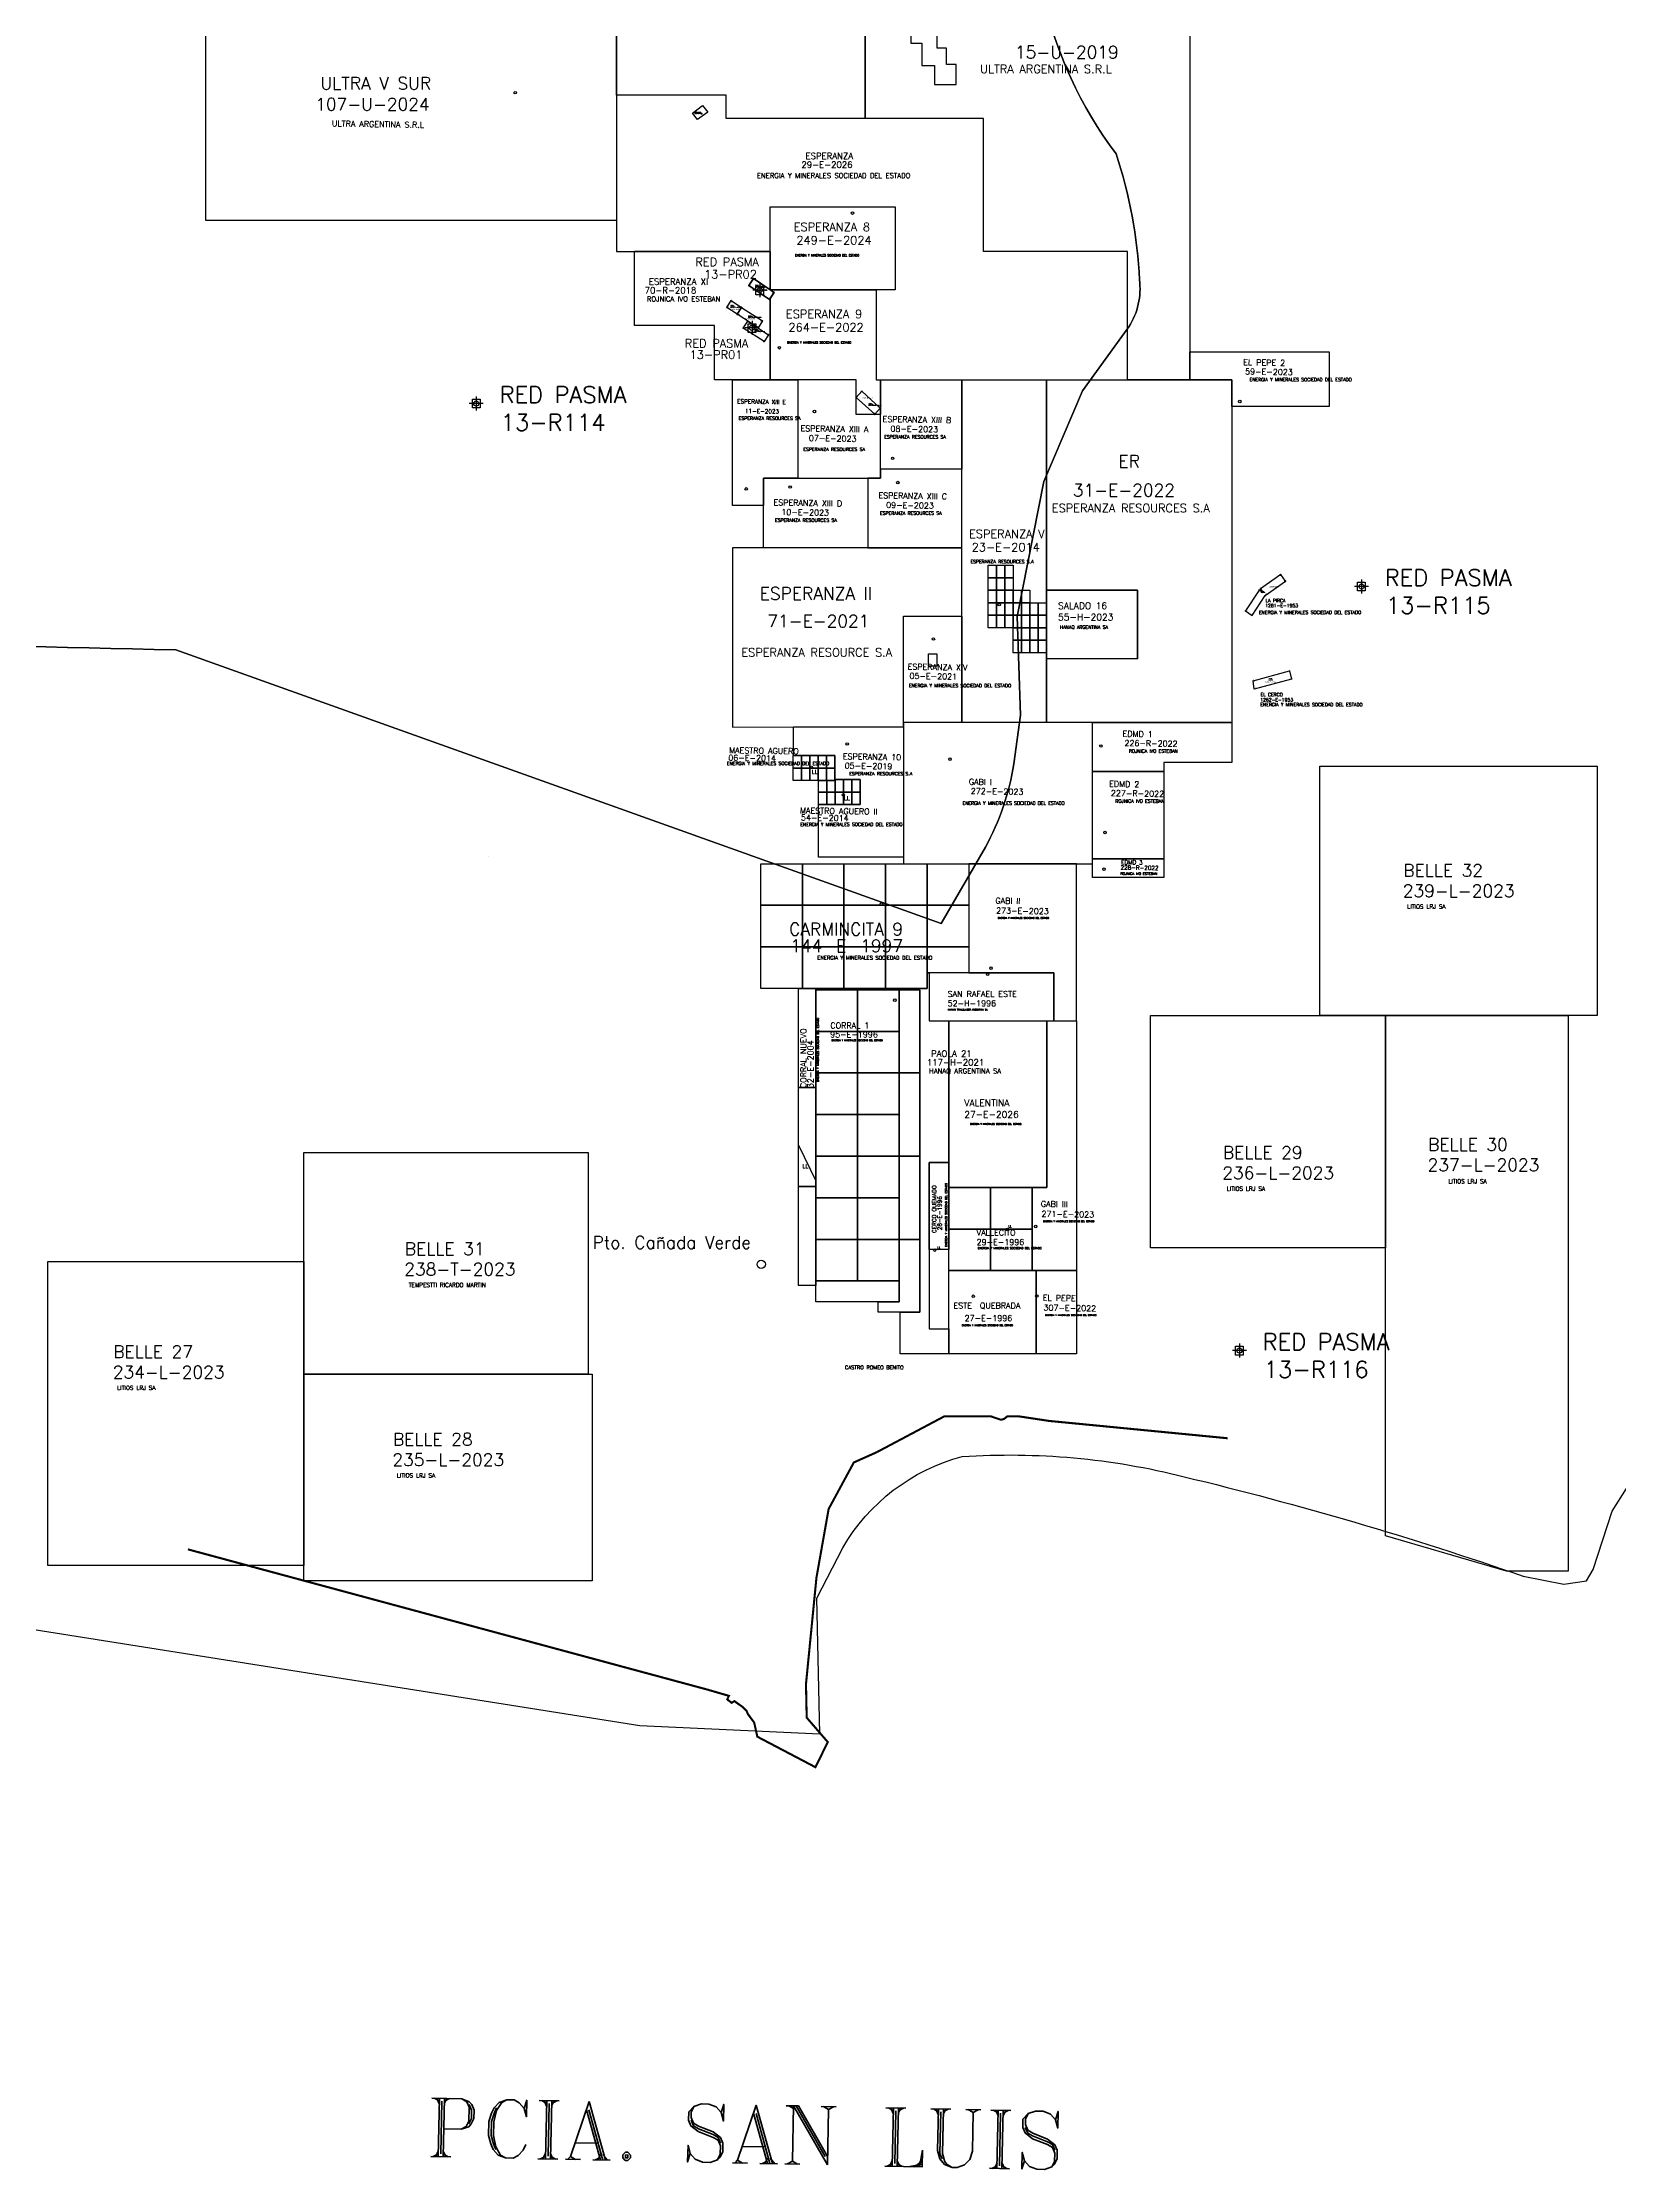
# Model space of a CAD drawing. Header units: metres. Extents: x -4406421 to 6012633, y 6449185 to 13337258.
# Drawn here: x 3448924 to 3486845, y 6449185 to 6500310 of the extents above; entities that cross this region are included whole.
import ezdxf

# ---------------------------------------------------------------- set-up
doc = ezdxf.new("R2010")
doc.units = ezdxf.units.M
doc.header["$LTSCALE"] = 20
doc.header["$MEASUREMENT"] = 0
doc.header["$PDMODE"] = 66
doc.header["$PDSIZE"] = 1
doc.linetypes.add('CENTER', pattern=[2, 1.25, -0.25, 0.25, -0.25])
doc.layers.get('0').update_dxf_attribs({"linetype": 'CONTINUOUS'})
for name, color, linetype in [('BLOQUE-PASMA', 40, 'CONTINUOUS'), ('CAMINOS', 7, 'CONTINUOUS'), ('CATEOS', 7, 'CONTINUOUS'), ('ESCORIALES', 21, 'CONTINUOUS'), ('LIMDEP', 9, 'CONTINUOUS'), ('LIMITES', 119, 'CONTINUOUS'), ('MANIFEST', 1, 'CONTINUOUS'), ('MANIFEST-TEMP', 3, 'CONTINUOUS'), ('MINAPASMA', 40, 'CONTINUOUS'), ('MINAS', 76, 'CONTINUOUS'), ('P.A.S.M.A puntos', 241, 'CONTINUOUS'), ('PASMA NOMBRE', 40, 'CONTINUOUS')]:
    doc.layers.add(name, color=color, linetype=linetype)
doc.layers.add('TITULARES', color=7, linetype='CONTINUOUS', true_color=0x04fbc6)
doc.styles.add('ROMANS', font='romans.shx', dxfattribs={"oblique": 1.17516e-08, "height": 3})
doc.styles.add('ROMANT', font='romant', dxfattribs={"height": 1400})

# ---------------------------------------------------------------- blocks, each defined once
blk = doc.blocks.new('N')
for p, q in [((-6, 6), (6, -6)), ((6, 6), (-6, -6)), ((5, 5), (-5, 5)), ((-5, 5), (-5, -5)), ((5, -5), (5, 5)), ((-5, -5), (5, -5))]:
    blk.add_line(p, q)
blk.add_circle((0, 0), 5)
blk = doc.blocks.new('E')
for p, q in [((5.012625, 4.988375), (-5.012625, 4.988375)), ((-5.012625, 4.988375), (-5.012625, -4.988375)), ((5.012625, -4.988375), (5.012625, 4.988375)), ((-5.012625, -4.988375), (5.012625, -4.988375))]:
    blk.add_line(p, q)
blk = doc.blocks.new('R')
for p, q in [((5.012625, 4.988375), (-5.012625, -4.988375)), ((-5.012625, 4.988375), (5.012625, -4.988375))]:
    blk.add_line(p, q)
blk.add_circle((0.038965, 0.008995), 5)

msp = doc.modelspace()

# ---------------------------------------------------------------- linework, layer by layer
at = {"layer": 'CAMINOS', "ltscale": 100}
msp.add_circle((3466207, 6470942), 100, dxfattribs=at)
at = {"layer": 'CATEOS', "ltscale": 100}
for points in [[(3476517, 6511320), (3476517, 6492200), (3475016, 6492200), (3475016, 6495290), (3471550, 6495290), (3471550, 6498487), (3468710, 6498487), (3468710, 6501839)], [(3469805, 6500651), (3469805, 6500299), (3470071, 6500299), (3470071, 6499761), (3470372, 6499761), (3470372, 6499305), (3470892, 6499305), (3470892, 6499781), (3470661, 6499781), (3470661, 6500174), (3470441, 6500174), (3470441, 6500543)]]:
    msp.add_lwpolyline(points, dxfattribs=at)
at = {"layer": 'CATEOS', "color": 0, "ltscale": 100}
msp.add_lwpolyline([(3468709, 6501839), (3468709, 6498487), (3465360, 6498487), (3465360, 6499042), (3462726, 6499042), (3462726, 6510235)], dxfattribs=at)
at = {"layer": 'CATEOS', "ltscale": 100}
for points in [[(3468971, 6494364), (3468971, 6492200), (3475016, 6492200), (3475016, 6495290), (3471550, 6495290), (3471550, 6498487), (3465360, 6498487), (3465360, 6499042), (3462726, 6499042), (3462726, 6495290), (3466425, 6495290), (3466425, 6496364), (3469425, 6496364), (3469425, 6494364)], [(3463162, 6495290), (3466425, 6495290), (3466425, 6494364), (3466017, 6494636), (3465906, 6494470), (3466404, 6494136), (3466425, 6494167), (3466425, 6492200), (3465083, 6492200), (3465083, 6493507), (3463162, 6493507)], [(3465876, 6493611), (3465876, 6493621), (3465886, 6493611)], [(3473063, 6492200), (3477523, 6492200), (3477523, 6483967), (3473063, 6483967), (3473063, 6485501), (3475253, 6485499), (3475253, 6487143), (3473063, 6487143)], [(3465518, 6488167), (3465518, 6483856), (3469624, 6483866), (3469624, 6486523), (3471033, 6486519), (3471033, 6488167)], [(3475253, 6487143), (3475253, 6485499), (3473063, 6485501), (3473063, 6487143)], [(3479640, 6482920), (3486307, 6482920), (3486307, 6476920), (3479640, 6476920)], [(3469550, 6468791), (3469550, 6469791), (3470020, 6469791), (3470020, 6477542), (3467520, 6477542), (3467520, 6477572), (3470197, 6477572), (3470197, 6477947), (3470242, 6477947), (3470242, 6476791), (3470720, 6476791), (3470720, 6473391), (3470242, 6473391), (3470242, 6469391), (3470720, 6469391), (3470720, 6468791)], [(3475571, 6476920), (3481217, 6476920), (3481217, 6471341), (3475571, 6471341)], [(3481217, 6476920), (3485611, 6476921), (3485610, 6463564), (3484126, 6463564), (3481217, 6464419)], [(3455210, 6473630), (3462047, 6473630), (3462047, 6468300), (3455210, 6468300)], [(3449050, 6471008), (3455210, 6471008), (3455210, 6463700), (3449050, 6463700)], [(3455210, 6468300), (3462143, 6468300), (3462143, 6463338), (3455210, 6463338)]]:
    msp.add_lwpolyline(points, close=True, dxfattribs=at)
for points in [[(3465741, 6493950), (3465740, 6493948, -0.172816), (3465741, 6493945)], [(3468630, 6491933), (3468629, 6491932, -0.172816), (3468630, 6491929)]]:
    msp.add_lwpolyline(points, format="xyb", close=True, dxfattribs=at)
at = {"layer": 'CATEOS', "color": 0, "ltscale": 100}
msp.add_lwpolyline([(3470720, 6476791), (3473077, 6476791), (3473077, 6472791), (3470720, 6472791)], close=True, dxfattribs=at)
at = {"layer": 'ESCORIALES'}
msp.add_lwpolyline([(3464798, 6498795), (3464922, 6498638), (3464678, 6498462), (3464556, 6498616), (3464798, 6498795)], dxfattribs=at)
at = {"layer": 'LIMDEP', "linetype": 'Continuous'}
for points in [[(3472975, 6501476, 0.108177), (3474740, 6497632, -0.070313), (3475301, 6494608, -0.17992), (3475044, 6493475), (3473929, 6491942), (3473006, 6489756), (3472361, 6486516), (3472443, 6484144), (3472280, 6482971, -0.086477), (3471599, 6480970), (3470535, 6479138), (3452129, 6485710, 0.005565), (3418770, 6486155)], [(3418770, 6486155, -0.005565), (3452129, 6485710), (3470535, 6479138), (3471599, 6480970, 0.086477), (3472280, 6482971), (3472443, 6484144), (3472361, 6486516), (3473006, 6489756), (3473929, 6491942), (3475044, 6493475, 0.17992), (3475301, 6494608, 0.070313), (3474740, 6497632, -0.108177), (3472975, 6501476, 0.047006)], [(3447096, 6462422), (3463286, 6459854), (3467614, 6459658), (3467547, 6462917), (3468167, 6464128, -0.198934), (3471035, 6466321, -0.078875), (3476378, 6465836, -0.024703), (3484531, 6463445), (3485505, 6463258), (3486053, 6463336), (3486213, 6463603), (3486665, 6465012), (3487014, 6465555, -0.188666)]]:
    msp.add_lwpolyline(points, format="xyb", dxfattribs=at)
at = {"layer": 'LIMITES', "linetype": 'CENTER', "ltscale": 1000, "flags": 128}
msp.add_lwpolyline([(3452420, 6464091, 50, 50, 0), (3464909, 6460721, 50, 50, 0), (3465431, 6460569, 50, 50, 0), (3465389, 6460484, 50, 50, 0), (3465496, 6460401, 50, 50, 0), (3465561, 6460443, 50, 50, 0), (3465756, 6460305, 50, 50, 0), (3465856, 6460204, 50, 50, 0), (3465885, 6460133, 50, 50, 0), (3466037, 6459929, 50, 50, 0), (3466113, 6459588, 50, 50, 0), (3467511, 6458854, 50, 50, 0), (3467807, 6459459, 50, 50, 0), (3467300, 6460046, 50, 50, 0), (3467283, 6460853, 50, 50, 0), (3467535, 6463413, 50, 50, 0), (3467828, 6465062, 50, 50, 0), (3468434, 6466180, 50, 50, 0), (3468985, 6466426, 50, 50, 0), (3470613, 6467290, 50, 50, 0), (3471729, 6467287, 50, 50, 0), (3471971, 6467206, 50, 50, 0), (3472043, 6467223, 50, 50, 0), (3472126, 6467290, 50, 50, 0), (3472400, 6467288, 50, 50, 0), (3473128, 6467178, 50, 50, 0), (3477423, 6466761, 0, 0, 0)], format="xyseb", dxfattribs=at)
at = {"layer": 'MANIFEST', "color": 1}
msp.add_line((3470720, 6470791), (3472820, 6470791), dxfattribs=at)
at = {"layer": 'MANIFEST', "ltscale": 100}
for points in [[(3452851, 6501092), (3462725, 6501092), (3462725, 6496031), (3452851, 6496031)], [(3466425, 6494364), (3466425, 6496364), (3469425, 6496364), (3469425, 6494364)], [(3466425, 6494364), (3468971, 6494364), (3468971, 6492200), (3469074, 6492200), (3469074, 6491368), (3468489, 6491368), (3468489, 6492202), (3466425, 6492200), (3466425, 6494167), (3466516, 6494304)], [(3476517, 6492200), (3476517, 6492873), (3479865, 6492873), (3479865, 6491562), (3477523, 6491562), (3477523, 6492200)], [(3471033, 6492200), (3473063, 6492200), (3473063, 6483967), (3471033, 6483967)], [(3469624, 6486523), (3471033, 6486519), (3471033, 6483967), (3469624, 6483967)], [(3466983, 6483861), (3469624, 6483861), (3469624, 6480729), (3467582, 6480729), (3467582, 6481993), (3468582, 6481993), (3468582, 6482593), (3467975, 6482593), (3467975, 6483170), (3466983, 6483170)], [(3469624, 6483967), (3469624, 6480572), (3474174, 6480572), (3474174, 6483967)], [(3473790, 6476791), (3473790, 6480572), (3471197, 6480572), (3471197, 6477949), (3473242, 6477949), (3473242, 6476791)], [(3472820, 6470791), (3473790, 6470791), (3473790, 6468791), (3472820, 6468791)]]:
    msp.add_lwpolyline(points, close=True, dxfattribs=at)
at = {"layer": 'MANIFEST', "color": 1, "ltscale": 100}
for points in [[(3465518, 6492199), (3467088, 6492199), (3467089, 6489839), (3466264, 6489839), (3466263, 6489178), (3465518, 6489178)], [(3468489, 6492202), (3467088, 6492200), (3467090, 6489840), (3469074, 6489840), (3469074, 6491368), (3468489, 6491368)], [(3469074, 6492199), (3471033, 6492199), (3471033, 6490055), (3469074, 6490055)], [(3466264, 6489839), (3468774, 6489840), (3468774, 6488167), (3466262, 6488167)], [(3469074, 6489840), (3468774, 6489840), (3468774, 6488167), (3471033, 6488167), (3471033, 6490055), (3469074, 6490055)], [(3474174, 6483967), (3477523, 6483967), (3477523, 6483003), (3475887, 6483003), (3475887, 6482787), (3474174, 6482787)], [(3474174, 6482787), (3475887, 6482787), (3475887, 6480685), (3474174, 6480686)], [(3474174, 6480686), (3475887, 6480685), (3475887, 6480243), (3474174, 6480243)], [(3473077, 6476791), (3473790, 6476791), (3473790, 6470791), (3472720, 6470791), (3472720, 6472791), (3473077, 6472791)]]:
    msp.add_lwpolyline(points, close=True, dxfattribs=at)
at = {"layer": 'MANIFEST', "linetype": 'Continuous'}
for points in [[(3473242, 6476791), (3473242, 6477949), (3470242, 6477949), (3470242, 6476791)], [(3470720, 6473391), (3470242, 6473391), (3470242, 6469391), (3470720, 6469391)], [(3470720, 6470791), (3472820, 6470791), (3472820, 6468791), (3470720, 6468791)]]:
    msp.add_lwpolyline(points, close=True, dxfattribs=at)
at = {"layer": 'MANIFEST', "ltscale": 100}
for centre in [(3460291, 6499107), (3468402, 6496210), (3466644, 6492973), (3477714, 6491682), (3471929, 6486801), (3470348, 6485975), (3468274, 6483450), (3470745, 6483085), (3471733, 6478061), (3472833, 6470180)]:
    msp.add_circle(centre, 30, dxfattribs=at)
at = {"layer": 'MANIFEST', "color": 1, "ltscale": 100}
for centre in [(3467486, 6491442), (3469367, 6490315), (3465846, 6489581), (3466903, 6489626), (3469492, 6489733), (3474375, 6483399), (3474475, 6481321), (3474450, 6480440), (3472808, 6471852)]:
    msp.add_circle(centre, 30, dxfattribs=at)
at = {"layer": 'MANIFEST', "linetype": 'Continuous'}
msp.add_circle((3469098, 6479602), 30, dxfattribs=at)
at = {"layer": 'MANIFEST'}
for centre in [(3471650, 6477911), (3469420, 6477291)]:
    msp.add_circle(centre, 30, dxfattribs=at)
at = {"layer": 'MANIFEST', "color": 1}
msp.add_circle((3471306, 6470175), 30, dxfattribs=at)
at = {"layer": 'MANIFEST-TEMP', "color": 5, "ltscale": 100}
msp.add_lwpolyline([(3463162, 6495290), (3466425, 6495290)], close=True, dxfattribs=at)
msp.add_lwpolyline([(3463162, 6495290), (3466425, 6495290), (3466425, 6494364), (3466017, 6494636), (3465906, 6494470), (3466404, 6494136)], dxfattribs=at)
at = {"layer": 'MANIFEST-TEMP', "ltscale": 100}
for points in [[(3471663, 6487744), (3471863, 6487744), (3471863, 6487444), (3471663, 6487444)], [(3471863, 6487744), (3472063, 6487744), (3472063, 6487444), (3471863, 6487444)], [(3472063, 6487744), (3472263, 6487744), (3472263, 6487444), (3472063, 6487444)], [(3471663, 6487444), (3471863, 6487444), (3471863, 6487144), (3471663, 6487144)], [(3471863, 6487444), (3472063, 6487444), (3472063, 6487144), (3471863, 6487144)], [(3472063, 6487444), (3472263, 6487444), (3472263, 6487144), (3472063, 6487144)], [(3471663, 6487144), (3471863, 6487144), (3471863, 6486844), (3471663, 6486844)], [(3471663, 6486844), (3471863, 6486844), (3471863, 6486544), (3471663, 6486544)], [(3471863, 6487144), (3472063, 6487144), (3472063, 6486844), (3471863, 6486844)], [(3471863, 6486844), (3472063, 6486844), (3472063, 6486544), (3471863, 6486544)], [(3472063, 6487144), (3472263, 6487144), (3472263, 6486844), (3472063, 6486844)], [(3472063, 6486844), (3472263, 6486844), (3472263, 6486544), (3472063, 6486544)], [(3472263, 6487144), (3472463, 6487144), (3472463, 6486844), (3472263, 6486844)], [(3472263, 6486844), (3472463, 6486844), (3472463, 6486544), (3472263, 6486544)], [(3472463, 6487144), (3472663, 6487144), (3472663, 6486844), (3472463, 6486844)], [(3472463, 6486844), (3472663, 6486844), (3472663, 6486544), (3472463, 6486544)], [(3472663, 6486844), (3472863, 6486844), (3472863, 6486544), (3472663, 6486544)], [(3472863, 6486844), (3473063, 6486844), (3473063, 6486544), (3472863, 6486544)], [(3471663, 6486544), (3471863, 6486544), (3471863, 6486244), (3471663, 6486244)], [(3471863, 6486544), (3472063, 6486544), (3472063, 6486244), (3471863, 6486244)], [(3472063, 6486544), (3472263, 6486544), (3472263, 6486244), (3472063, 6486244)], [(3472263, 6486544), (3472463, 6486544), (3472463, 6486244), (3472263, 6486244)], [(3472263, 6486244), (3472463, 6486244), (3472463, 6485944), (3472263, 6485944)], [(3472463, 6486544), (3472663, 6486544), (3472663, 6486244), (3472463, 6486244)], [(3472463, 6486244), (3472663, 6486244), (3472663, 6485944), (3472463, 6485944)], [(3472663, 6486544), (3472863, 6486544), (3472863, 6486244), (3472663, 6486244)], [(3472663, 6486244), (3472863, 6486244), (3472863, 6485944), (3472663, 6485944)], [(3472863, 6486544), (3473063, 6486544), (3473063, 6486244), (3472863, 6486244)], [(3472863, 6486244), (3473063, 6486244), (3473063, 6485944), (3472863, 6485944)], [(3472263, 6485944), (3472463, 6485944), (3472463, 6485644), (3472263, 6485644)], [(3472463, 6485944), (3472663, 6485944), (3472663, 6485644), (3472463, 6485644)], [(3472663, 6485944), (3472863, 6485944), (3472863, 6485644), (3472663, 6485644)], [(3472863, 6485944), (3473063, 6485944), (3473063, 6485644), (3472863, 6485644)]]:
    msp.add_lwpolyline(points, close=True, dxfattribs=at)
at = {"layer": 'MANIFEST-TEMP', "color": 2, "ltscale": 100}
msp.add_lwpolyline([(3470233, 6485619), (3470433, 6485619), (3470433, 6485319), (3470233, 6485319)], close=True, dxfattribs=at)
at = {"layer": 'MANIFEST-TEMP', "color": 5, "ltscale": 100}
msp.add_circle((3466425, 6494167), 1.71, dxfattribs=at)
at = {"layer": 'MANIFEST-TEMP', "color": 2, "ltscale": 100}
msp.add_circle((3467300, 6460046), 0.0000000014, dxfattribs=at)
at = {"layer": 'MANIFEST-TEMP', "ltscale": 100}
msp.add_point((3459642, 6480745), dxfattribs=at)
msp.add_point((3459642, 6480745), dxfattribs=at)
msp.add_point((3459642, 6480745), dxfattribs=at)
msp.add_point((3459642, 6480745), dxfattribs=at)
msp.add_point((3459642, 6480745), dxfattribs=at)
msp.add_point((3459642, 6480745), dxfattribs=at)
at = {"layer": 'MINAPASMA'}
for p, q in [((3465906, 6494470), (3466017, 6494636)), ((3466404, 6494136), (3465906, 6494470)), ((3466017, 6494636), (3466516, 6494304)), ((3466017, 6494636), (3466017, 6494636)), ((3465378, 6493944), (3465485, 6494108)), ((3465629, 6493780), (3465378, 6493944)), ((3465485, 6494108), (3465736, 6493945)), ((3465485, 6494108), (3465485, 6494108)), ((3465629, 6493780), (3465736, 6493945)), ((3465736, 6493945), (3465629, 6493780)), ((3465736, 6493945), (3466240, 6493617)), ((3465736, 6493945), (3465736, 6493945)), ((3466516, 6494304), (3466404, 6494136)), ((3466132, 6493452), (3465629, 6493780)), ((3465772, 6493448), (3465881, 6493616)), ((3466274, 6493120), (3465772, 6493448)), ((3465881, 6493616), (3466383, 6493288)), ((3465881, 6493616), (3465881, 6493616)), ((3466240, 6493617), (3466132, 6493452)), ((3466383, 6493288), (3466274, 6493120)), ((3468491, 6491780), (3468625, 6491928)), ((3468625, 6491928), (3469070, 6491525)), ((3468625, 6491928), (3468625, 6491928)), ((3468935, 6491377), (3468491, 6491780)), ((3469070, 6491525), (3468935, 6491377)), ((3478699, 6487526), (3478699, 6487526)), ((3478345, 6487039), (3478327, 6487015)), ((3478040, 6484968), (3478906, 6485204)), ((3478906, 6485204), (3478959, 6485011)), ((3478906, 6485204), (3478906, 6485204)), ((3478060, 6484765), (3478040, 6484968)), ((3478959, 6485011), (3478060, 6484765))]:
    msp.add_line(p, q, dxfattribs=at)
at = {"layer": 'MINAPASMA', "ltscale": 100}
msp.add_lwpolyline([(3478699, 6487526), (3478211, 6487178), (3478279, 6487082), (3478178, 6487149), (3477848, 6486648), (3478014, 6486539), (3478327, 6487015), (3478816, 6487363)], close=True, dxfattribs=at)
at = {"layer": 'MINAS', "ltscale": 100}
for points in [[(3466975, 6483170), (3467175, 6483170), (3467175, 6482870), (3466975, 6482870)], [(3467175, 6483170), (3467375, 6483170), (3467375, 6482870), (3467175, 6482870)], [(3467375, 6483170), (3467575, 6483170), (3467575, 6482870), (3467375, 6482870)], [(3467575, 6483170), (3467775, 6483170), (3467775, 6482870), (3467575, 6482870)], [(3467775, 6483170), (3467975, 6483170), (3467975, 6482870), (3467775, 6482870)], [(3466975, 6482870), (3467175, 6482870), (3467175, 6482570), (3466975, 6482570)], [(3467175, 6482870), (3467375, 6482870), (3467375, 6482570), (3467175, 6482570)], [(3467375, 6482870), (3467575, 6482870), (3467575, 6482570), (3467375, 6482570)], [(3467575, 6482870), (3467775, 6482870), (3467775, 6482570), (3467575, 6482570)], [(3467775, 6482870), (3467975, 6482870), (3467975, 6482570), (3467775, 6482570)], [(3467582, 6482570), (3467782, 6482570), (3467782, 6482293), (3467582, 6482293)], [(3467582, 6482293), (3467782, 6482293), (3467782, 6481993), (3467582, 6481993)], [(3467782, 6482570), (3467975, 6482570), (3467975, 6482593), (3467982, 6482593), (3467982, 6482293), (3467782, 6482293)], [(3467782, 6482293), (3467982, 6482293), (3467982, 6481993), (3467782, 6481993)], [(3467982, 6482593), (3468182, 6482593), (3468182, 6482293), (3467982, 6482293)], [(3467982, 6482293), (3468182, 6482293), (3468182, 6481993), (3467982, 6481993)], [(3468182, 6482593), (3468382, 6482593), (3468382, 6482293), (3468182, 6482293)], [(3468182, 6482293), (3468382, 6482293), (3468382, 6481993), (3468182, 6481993)], [(3468382, 6482593), (3468582, 6482593), (3468582, 6482293), (3468382, 6482293)], [(3468382, 6482293), (3468582, 6482293), (3468582, 6481993), (3468382, 6481993)], [(3466197, 6480572), (3467197, 6480572), (3467197, 6479572), (3466197, 6479572)], [(3467197, 6480572), (3468197, 6480572), (3468197, 6479572), (3467197, 6479572)], [(3468197, 6480572), (3469197, 6480572), (3469197, 6479572), (3468197, 6479572)], [(3469197, 6480572), (3470197, 6480572), (3470197, 6479572), (3469197, 6479572)], [(3470197, 6480572), (3471197, 6480572), (3471197, 6479572), (3470197, 6479572)], [(3466197, 6479572), (3467197, 6479572), (3467197, 6478572), (3466197, 6478572)], [(3467197, 6479572), (3468197, 6479572), (3468197, 6478572), (3467197, 6478572)], [(3468197, 6479572), (3469197, 6479572), (3469197, 6478572), (3468197, 6478572)], [(3469197, 6479572), (3470197, 6479572), (3470197, 6478572), (3469197, 6478572)], [(3470197, 6479572), (3471197, 6479572), (3471197, 6478572), (3470197, 6478572)], [(3466197, 6478572), (3467197, 6478572), (3467197, 6477572), (3466197, 6477572)], [(3467197, 6478572), (3468197, 6478572), (3468197, 6477572), (3467197, 6477572)], [(3468197, 6478572), (3469197, 6478572), (3469197, 6477572), (3468197, 6477572)], [(3469197, 6478572), (3470197, 6478572), (3470197, 6477572), (3469197, 6477572)], [(3470197, 6478572), (3471197, 6478572), (3471197, 6477947), (3470197, 6477947)], [(3467100, 6477572), (3467520, 6477572), (3467520, 6475192), (3467100, 6475192)], [(3467520, 6477542), (3468520, 6477542), (3468520, 6476542), (3467520, 6476542)], [(3468520, 6477542), (3469520, 6477542), (3469520, 6476542), (3468520, 6476542)], [(3469520, 6477542), (3470020, 6477542), (3470020, 6475542), (3469520, 6475542)], [(3467520, 6476542), (3468520, 6476542), (3468520, 6475542), (3467520, 6475542)], [(3468520, 6476542), (3469520, 6476542), (3469520, 6475542), (3468520, 6475542)], [(3467520, 6475542), (3468520, 6475542), (3468520, 6474542), (3467520, 6474542)], [(3468520, 6475542), (3469520, 6475542), (3469520, 6474542), (3468520, 6474542)], [(3469520, 6475542), (3470020, 6475542), (3470020, 6473542), (3469520, 6473542)], [(3467100, 6475192), (3467520, 6475192), (3467520, 6472812), (3467100, 6472812)], [(3467520, 6474542), (3468520, 6474542), (3468520, 6473542), (3467520, 6473542)], [(3468520, 6474542), (3469520, 6474542), (3469520, 6473542), (3468520, 6473542)], [(3467520, 6473542), (3468520, 6473542), (3468520, 6472542), (3467520, 6472542)], [(3468520, 6473542), (3469520, 6473542), (3469520, 6472542), (3468520, 6472542)], [(3469520, 6473542), (3470020, 6473542), (3470020, 6471542), (3469520, 6471542)], [(3470242, 6473391), (3470720, 6473391), (3470720, 6471301), (3470242, 6471301)], [(3467100, 6472812), (3467520, 6472812), (3467520, 6470433), (3467100, 6470433)], [(3467520, 6472542), (3468520, 6472542), (3468520, 6471542), (3467520, 6471542)], [(3468520, 6472542), (3469520, 6472542), (3469520, 6471542), (3468520, 6471542)], [(3470720, 6472791), (3471720, 6472791), (3471720, 6471791), (3470720, 6471791)], [(3471720, 6472791), (3472720, 6472791), (3472720, 6471791), (3471720, 6471791)], [(3467520, 6471542), (3468520, 6471542), (3468520, 6470542), (3467520, 6470542)], [(3468520, 6471542), (3469520, 6471542), (3469520, 6470542), (3468520, 6470542)], [(3469520, 6470042), (3469520, 6471542), (3470020, 6471542), (3470020, 6469791), (3469020, 6469791), (3469020, 6470042)], [(3471720, 6470791), (3470720, 6470791), (3470720, 6471791), (3471720, 6471791)], [(3471720, 6471791), (3472720, 6471791), (3472720, 6470791), (3471720, 6470791)], [(3470720, 6471301), (3470242, 6471301), (3470242, 6469391), (3470720, 6469391)], [(3467520, 6470542), (3469520, 6470542), (3469520, 6470042), (3467520, 6470042)]]:
    msp.add_lwpolyline(points, close=True, dxfattribs=at)
msp.add_lwpolyline([(3467100, 6473805), (3467520, 6472945)], dxfattribs=at)
for centre in [(3467412, 6482888), (3467412, 6482888), (3468183, 6482226), (3472127, 6471779), (3470380, 6471284)]:
    msp.add_circle(centre, 30, dxfattribs=at)
at = {"layer": 'P.A.S.M.A puntos', "color": 61, "ltscale": 100}
for p, q in [((3466170, 6494524), (3466170, 6494187)), ((3466339, 6494356), (3466001, 6494356)), ((3466154, 6493449), (3465816, 6493449)), ((3465985, 6493618), (3465985, 6493281))]:
    msp.add_line(p, q, dxfattribs=at)
at = {"layer": 'P.A.S.M.A puntos', "ltscale": 100}
for p, q in [((3459524, 6491632), (3459186, 6491632)), ((3459355, 6491801), (3459355, 6491464)), ((3480809, 6487234), (3480472, 6487234)), ((3480809, 6487234), (3480472, 6487234)), ((3480640, 6487402), (3480640, 6487065)), ((3480640, 6487402), (3480640, 6487065)), ((3477873, 6468868), (3477536, 6468868)), ((3477873, 6468868), (3477536, 6468868)), ((3477705, 6469036), (3477705, 6468699)), ((3477705, 6469036), (3477705, 6468699))]:
    msp.add_line(p, q, dxfattribs=at)
at = {"layer": 'P.A.S.M.A puntos', "color": 61, "ltscale": 100}
for points in [[(3466074, 6494458), (3466260, 6494458), (3466260, 6494246), (3466074, 6494246)], [(3465889, 6493552), (3466074, 6493552), (3466074, 6493340), (3465889, 6493340)]]:
    msp.add_lwpolyline(points, close=True, dxfattribs=at)
at = {"layer": 'P.A.S.M.A puntos', "ltscale": 100}
for points in [[(3459262, 6491738), (3459448, 6491738), (3459448, 6491526), (3459262, 6491526)], [(3480548, 6487340), (3480733, 6487340), (3480733, 6487128), (3480548, 6487128)], [(3480548, 6487340), (3480733, 6487340), (3480733, 6487128), (3480548, 6487128)], [(3477612, 6468974), (3477797, 6468974), (3477797, 6468761), (3477612, 6468761)], [(3477612, 6468974), (3477797, 6468974), (3477797, 6468761), (3477612, 6468761)]]:
    msp.add_lwpolyline(points, close=True, dxfattribs=at)
at = {"layer": 'P.A.S.M.A puntos', "color": 61, "ltscale": 100}
for centre in [(3466171, 6494357), (3465984, 6493452)]:
    msp.add_circle(centre, 60, dxfattribs=at)
at = {"layer": 'P.A.S.M.A puntos', "ltscale": 100}
for centre in [(3459355, 6491632), (3480640, 6487234), (3480640, 6487234), (3477705, 6468868), (3477705, 6468868)]:
    msp.add_circle(centre, 60, dxfattribs=at)

# ---------------------------------------------------------------- block references
at = {"layer": 'MINAPASMA'}
for name, p in [('E', (3465906, 6494470)), ('N', (3466017, 6494636)), ('N', (3466017, 6494636)), ('E', (3465378, 6493944)), ('N', (3465485, 6494108)), ('N', (3465485, 6494108)), ('N', (3465736, 6493945)), ('N', (3465736, 6493945)), ('N', (3465736, 6493945)), ('N', (3466404, 6494136)), ('E', (3466516, 6494304)), ('N', (3465629, 6493780)), ('N', (3465629, 6493780)), ('E', (3465772, 6493448)), ('N', (3465881, 6493616)), ('N', (3465881, 6493616)), ('N', (3466132, 6493452)), ('E', (3466240, 6493617)), ('N', (3466274, 6493120)), ('E', (3466383, 6493288)), ('N', (3468625, 6491928)), ('N', (3468625, 6491928)), ('E', (3468491, 6491780)), ('N', (3468935, 6491377)), ('E', (3469070, 6491525)), ('R', (3478699, 6487526)), ('R', (3478699, 6487526)), ('E', (3478816, 6487363)), ('E', (3478178, 6487149)), ('E', (3478211, 6487178)), ('E', (3478327, 6487015)), ('E', (3478327, 6487015)), ('E', (3478345, 6487039)), ('R', (3477848, 6486648)), ('E', (3478906, 6485204)), ('E', (3478906, 6485204)), ('N', (3478040, 6484968)), ('R', (3478959, 6485011))]:
    msp.add_blockref(name, p, dxfattribs=at)

# ---------------------------------------------------------------- texts
at = {"layer": 'BLOQUE-PASMA', "ltscale": 100}
for tag, p, s in [('8116-U-1979', (3465444, 6493883), 'ULTRA ARGENTINA SRL'), ('8171-H-1980', (3466121, 6494340), 'HAINAN TRAILBLAZER ARGENTINA SA'), ('8172-E-1980', (3465823, 6493658), 'ENERGIA Y MINERALES SOCIEDAD DEL ESTADO'), ('8117-H-1979', (3465945, 6493317), 'HAINAN TRAILBLAZER ARGENTINA SA'), ('8115-E-1979', (3468641, 6491753), 'ENERGIA Y MINERALES SOCIEDAD DEL ESTADO'), ('1261-E-1953', (3478413, 6487216), 'ENERGIA Y MINERALES SOCIEDAD DEL ESTADO'), ('1262-E-1953', (3478330, 6484923), 'ENERGIA Y MINERALES SOCIEDAD DEL ESTADO')]:
    msp.add_attdef(tag, p, s, height=30, dxfattribs=at)
at = {"layer": 'CAMINOS', "linetype": 'Continuous', "style": 'ROMANS', "oblique": 0}
msp.add_text('Pto. Cañada Verde', height=300, dxfattribs=at).set_placement((3462152, 6471318))
at = {"layer": 'CATEOS', "linetype": 'Continuous', "style": 'ROMANS', "oblique": 0}
for s, height, p in [('15-U-2019', 300, (3472308, 6499929)), ('ER', 300, (3474796, 6490095)), ('31-E-2022', 300, (3473700, 6489399)), ('ESPERANZA II', 300, (3466172, 6486916)), ('SALADO 16', 160, (3473345, 6486693)), ('71-E-2021', 300, (3466353, 6486254)), ('55-H-2023', 160, (3473345, 6486419)), ('239-L-2023', 300, (3481634, 6479770)), ('BELLE 32', 300, (3481647, 6480261)), ('VALENTINA', 160, (3471090, 6474740)), ('27-E-2026', 160, (3471090, 6474465)), ('BELLE 30', 300, (3482243, 6473673)), ('BELLE 29', 300, (3477308, 6473479)), ('237-L-2023', 300, (3482230, 6473182)), ('236-L-2023', 300, (3477295, 6472988)), ('BELLE 31', 300, (3457637, 6471166)), ('238-T-2023', 300, (3457624, 6470675)), ('BELLE 27', 300, (3450626, 6468692)), ('234-L-2023', 300, (3450614, 6468201)), ('BELLE 28', 300, (3457351, 6466586)), ('235-L-2023', 300, (3457338, 6466095))]:
    msp.add_text(s, height=height, dxfattribs=at).set_placement(p)
at = {"layer": 'CATEOS', "style": 'ROMANS'}
for s, p in [('29-E-2026', (3467174, 6497298)), ('ESPERANZA', (3467272, 6497509)), ('70-R-2018', (3463405, 6494279)), ('ESPERANZA XI', (3463504, 6494490))]:
    msp.add_text(s, height=150, dxfattribs=at).set_placement(p)
at = {"layer": 'CATEOS', "color": 0, "style": 'ROMANS'}
for s, p in [('PAOLA 21', (3470291, 6475933)), ('117-H-2021', (3470193, 6475722))]:
    msp.add_text(s, height=150, dxfattribs=at).set_placement(p)
at = {"layer": 'ESCORIALES', "style": 'ROMANS'}
for s, p in [('9191-D-1985', (3464610, 6498594)), ('MIRAFLORES', (3464610, 6498623))]:
    msp.add_text(s, height=18, rotation=359.3905, dxfattribs=at).set_placement(p)
at = {"layer": 'LIMITES', "linetype": 'Continuous', "style": 'ROMANT'}
msp.add_text('PCIA. SAN LUIS', height=1400, rotation=358.7818, dxfattribs=at).set_placement((3458139, 6449502))
at = {"layer": 'MANIFEST', "linetype": 'Continuous', "style": 'ROMANS', "oblique": 0}
for s, height, p in [('ULTRA V SUR', 300, (3455607, 6499181)), ('107-U-2024', 300, (3455481, 6498676)), ('ESPERANZA 8', 200, (3466989, 6495778)), ('249-E-2024', 200, (3467052, 6495458)), ('ESPERANZA 9', 200, (3466800, 6493685)), ('264-E-2022', 200, (3466862, 6493364)), ('ESPERANZA VI', 200, (3471204, 6488400)), ('23-E-2014', 200, (3471267, 6488080))]:
    msp.add_text(s, height=height, dxfattribs=at).set_placement(p)
at = {"layer": 'MANIFEST', "style": 'ROMANS'}
for s, height, p in [('EL PEPE 2', 140, (3477797, 6492556)), ('59-E-2023', 140, (3477841, 6492334)), ('ESPERANZA XIII E', 100, (3465627, 6491636)), ('11-E-2023', 100, (3465815, 6491405)), ('ESPERANZA XIII B', 140, (3469124, 6491190)), ('ESPERANZA XIII A', 140, (3467150, 6490967)), ('07-E-2023', 140, (3467352, 6490733)), ('08-E-2023', 140, (3469312, 6490959)), ('ESPERANZA XIII D', 140, (3466501, 6489186)), ('ESPERANZA XIII C', 140, (3469023, 6489356)), ('10-E-2023', 140, (3466690, 6488955)), ('09-E-2023', 140, (3469211, 6489125)), ('ESPERANZA XIV', 140, (3469726, 6485239)), ('05-E-2021', 140, (3469770, 6485017)), ('EDMD 1', 140, (3474895, 6483626)), ('ESPERANZA 10', 140, (3468168, 6483081)), ('226-R-2022', 140, (3474940, 6483404)), ('05-E-2019', 140, (3468212, 6482859)), ('GABI I', 140, (3471199, 6482471)), ('272-E-2023', 140, (3471244, 6482249)), ('EDMD 2', 140, (3474571, 6482422)), ('227-R-2022', 140, (3474615, 6482200)), ('EDMD 3', 100, (3474859, 6480558)), ('228-R-2022', 100, (3474847, 6480433)), ('GABI II', 140, (3471837, 6479615)), ('273-E-2023', 140, (3471854, 6479377)), ('GABI III', 140, (3472929, 6472325)), ('271-E-2023', 140, (3472946, 6472087)), ('EL PEPE', 140, (3472976, 6470069)), ('307-E-2022', 140, (3472993, 6469832))]:
    msp.add_text(s, height=height, rotation=359.0809, dxfattribs=at).set_placement(p)
for s, p in [('SAN RAFAEL ESTE', (3470690, 6477370)), ('52-H-1996', (3470690, 6477144))]:
    msp.add_text(s, height=140, dxfattribs=at).set_placement(p)
at = {"layer": 'MANIFEST', "color": 1, "style": 'ROMANS'}
for s, p in [('ESTE  QUEBRADA', (3470828, 6469880)), ('27-E-1996', (3471097, 6469576))]:
    msp.add_text(s, height=140, dxfattribs=at).set_placement(p)
at = {"layer": 'MINAPASMA'}
for s, p in [('4               ', (3465926, 6494464)), ('5               ', (3466017, 6494592)), ('G               ', (3465406, 6493936)), ('F               ', (3465488, 6494060)), ('B               ', (3465698, 6493927)), ('B               ', (3465744, 6493904)), ('7               ', (3466394, 6494154)), ('8               ', (3466474, 6494282)), ('A               ', (3465611, 6493803)), ('A               ', (3465662, 6493772)), ("R''             ", (3465808, 6493446)), ('R               ', (3465881, 6493575)), ('P               ', (3466122, 6493470)), ('N               ', (3466192, 6493602)), ("Z'              ", (3466251, 6493146)), ('Y               ', (3466348, 6493265)), ('E               ', (3468617, 6491883)), ('D               ', (3468513, 6491769)), ('M               ', (3468931, 6491392)), ('N               ', (3469025, 6491514)), ('J', (3478682, 6487489)), ('K', (3478778, 6487356)), ('E', (3478173, 6487108)), ('G', (3478236, 6487165)), ('F               ', (3478292, 6487001)), ('F               ', (3478339, 6487051)), ('A', (3477872, 6486647)), ('B', (3478002, 6486554)), ('H               ', (3478878, 6485157)), ('A               ', (3478062, 6484940)), ('B               ', (3478076, 6484783)), ('G               ', (3478915, 6485011))]:
    msp.add_text(s, height=25, dxfattribs=at).set_placement(p)
at = {"layer": 'MINAS', "style": 'ROMANS'}
for s, height, rotation, p in [('06-E-2014', 140, 359.0809, (3465414, 6483051)), ('MAESTRO AGUERO', 140, 359.0809, (3465434, 6483230)), ('MAESTRO AGUERO II', 140, 359.0809, (3467138, 6481782)), ('54-E-2014', 140, 359.0809, (3467162, 6481613)), ('CORRAL NUEVO', 140, 90, (3467291, 6475179)), ('ENERGIA Y MINERALES SOCIEDAD DEL ESTADO', 50, 90, (3467592, 6475331)), ('32-E-2004', 140, 90, (3467462, 6475178)), ('CERCO QUEMADO', 100, 90, (3470415, 6471694)), ('28-E-1996', 100, 90, (3470548, 6471761)), ('ENERGIA Y MINERALES SOCIEDAD DEL ESTADO', 50, 90, (3470680, 6471358))]:
    msp.add_text(s, height=height, rotation=rotation, dxfattribs=at).set_placement(p)
for s, height, p in [('LL', 100, (3467419, 6482728)), ('LL', 100, (3468193, 6482097)), ('95-E-1996', 140, (3467865, 6476396)), ('CORRAL 1', 140, (3467870, 6476611)), ('ENERGIA Y MINERALES SOCIEDAD DEL ESTADO', 40, (3467897, 6476306)), ('LL', 100, (3467195, 6473251)), ('VALLECITO', 140, (3471386, 6471633)), ('29-E-1996', 140, (3471386, 6471406)), ('ENERGIA Y MINERALES SOCIEDAD DEL ESTADO', 50, (3471412, 6471305))]:
    msp.add_text(s, height=height, dxfattribs=at).set_placement(p)
at = {"layer": 'MINAS', "linetype": 'Continuous', "style": 'ROMANS', "oblique": 0}
for s, height, p in [('CARMINCITA 9', 300, (3466879, 6478849)), ('144-E-1997', 300, (3466903, 6478449)), ('ENERGIA Y MINERALES SOCIEDAD DEL ESTADO', 90, (3467556, 6478266)), ('LL', 50, (3472153, 6471830)), ('LL', 50, (3470447, 6471317))]:
    msp.add_text(s, height=height, dxfattribs=at).set_placement(p)
at = {"layer": 'P.A.S.M.A puntos', "color": 61, "linetype": 'Continuous', "style": 'ROMANS', "oblique": 0}
for s, p in [('RED PASMA', (3464624, 6494938)), ('13-PR02', (3464833, 6494638)), ('RED PASMA', (3464370, 6492980)), ('13-PR01', (3464484, 6492707))]:
    msp.add_text(s, height=200, dxfattribs=at).set_placement(p)
at = {"layer": 'P.A.S.M.A puntos', "linetype": 'Continuous', "style": 'ROMANS', "oblique": 0}
for s, p in [('RED PASMA', (3459916, 6491646)), ('13-R114', (3459942, 6490979)), ('RED PASMA', (3481202, 6487247)), ('RED PASMA', (3481202, 6487247)), ('13-R115', (3481228, 6486581)), ('13-R115', (3481228, 6486581)), ('RED PASMA', (3478266, 6468881)), ('RED PASMA', (3478266, 6468881)), ('13-R116', (3478292, 6468215)), ('13-R116', (3478292, 6468215))]:
    msp.add_text(s, height=400, dxfattribs=at).set_placement(p)
at = {"layer": 'PASMA NOMBRE', "color": 160, "linetype": 'Continuous', "style": 'ROMANS'}
for s, p in [('CALLANA V', (3466066, 6494473)), ('8171-H-1980', (3466075, 6494439)), ('HAINAN TRAILBLAZER ARGENTINA SA', (3466075, 6494419)), ('HAINAN TRAILBLAZER ARGENTINA SA', (3465463, 6493938)), ('CALLANA III', (3465474, 6493988)), ('8116-H-1979', (3465477, 6493958)), ('CALLANA VI', (3465900, 6493734)), ('ENERGIA Y MINERALES SOCIEDAD DEL ESTADO', (3465899, 6493701)), ('8172-E-1980', (3465900, 6493717)), ('HAINAN TRAILBLAZER ARGENTINA SA', (3466050, 6493365)), ('8117-H-1979', (3466053, 6493386)), ('CALLANA IV', (3466054, 6493406)), ('ENERGIA Y MINERALES SOCIEDAD DEL ESTADO', (3468781, 6491585)), ('CALLANA II', (3468790, 6491635)), ('8115-E-1979', (3468791, 6491608)), ('1261-E-1953', (3478220, 6487087)), ('LA PIRCA', (3478228, 6487113)), ('1262-E-1953', (3478400, 6484984)), ('EL CERCO', (3478417, 6485017))]:
    msp.add_text(s, height=10, dxfattribs=at).set_placement(p)
at = {"layer": 'TITULARES', "color": 160, "linetype": 'Continuous', "style": 'ROMANS'}
for s, height, p in [('ULTRA ARGENTINA S.R.L', 200, (3471472, 6499574)), ('ENERGIA Y MINERALES SOCIEDAD DEL ESTADO', 120, (3466105, 6497052)), ('ROJNICA IVO ESTEBAN', 120, (3463457, 6494087)), ('ESPERANZA RESOURCES S.A', 200, (3473195, 6489020)), ('ESPERANZA RESOURCE S.A', 200, (3465730, 6485551)), ('ENERGIA Y MINERALES SOCIEDAD DEL ESTADO', 40, (3471897, 6479245)), ('HAINAN TRAILBLAZER ARGENTINA SA', 40, (3470693, 6477041)), ('HANAQ ARGENTINA SA', 120, (3470244, 6475530)), ('ENERGIA Y MINERALES SOCIEDAD DEL ESTADO', 40, (3471232, 6474292)), ('ENERGIA Y MINERALES SOCIEDAD DEL ESTADO', 40, (3472988, 6471956)), ('ENERGIA Y MINERALES SOCIEDAD DEL ESTADO', 40, (3471030, 6469459)), ('ENERGIA Y MINERALES SOCIEDAD DEL ESTADO', 40, (3473035, 6469700)), ('CASTRO ROMEO BENITO', 90, (3468218, 6468419))]:
    msp.add_text(s, height=height, dxfattribs=at).set_placement(p)
at = {"layer": 'TITULARES', "color": 5, "style": 'ROMANS'}
msp.add_text('ULTRA ARGENTINA S.R.L', height=140, rotation=359.0809, dxfattribs=at).set_placement((3455882, 6498295))
at = {"layer": 'TITULARES', "color": 5, "linetype": 'Continuous', "style": 'ROMANS', "oblique": 0}
for s, height, p in [('ENERGIA Y MINERALES SOCIEDAD DEL ESTADO', 50, (3467022, 6495170)), ('ENERGIA Y MINERALES SOCIEDAD DEL ESTADO', 50, (3466833, 6493076)), ('ENERGIA Y MINERALES SOCIEDAD DEL ESTADO', 80, (3477949, 6492170)), ('ESPERANZA RESOURCES SA', 80, (3465666, 6491238)), ('ESPERANZA RESOURCES SA', 80, (3469162, 6490792)), ('ESPERANZA RESOURCES SA', 80, (3467218, 6490492)), ('ESPERANZA RESOURCES SA', 80, (3466540, 6488788)), ('ESPERANZA RESOURCES SA', 80, (3469062, 6488958)), ('ESPERANZA RESOURCES S.A', 80, (3471238, 6487792)), ('1261-E-1953', 80, (3478325, 6486737)), ('LA PIRCA', 80, (3478333, 6486856)), ('HANAQ ARGENTINA SA', 80, (3473392, 6486218)), ('ENERGIA Y MINERALES SOCIEDAD DEL ESTADO', 80, (3478176, 6486573)), ('ENERGIA Y MINERALES SOCIEDAD DEL ESTADO', 80, (3469758, 6484812)), ('EL CERCO', 80, (3478213, 6484598)), ('ENERGIA Y MINERALES SOCIEDAD DEL ESTADO', 80, (3478209, 6484356)), ('1262-E-1953', 80, (3478206, 6484472)), ('ROJNICA IVO ESTEBAN', 80, (3475048, 6483240)), ('ENERGIA Y MINERALES SOCIEDAD DEL ESTADO', 80, (3465381, 6482944)), ('ESPERANZA RESOURCES S.A', 80, (3468321, 6482696)), ('ROJNICA IVO ESTEBAN', 80, (3474724, 6482037)), ('ENERGIA Y MINERALES SOCIEDAD DEL ESTADO', 80, (3471046, 6481987)), ('ENERGIA Y MINERALES SOCIEDAD DEL ESTADO', 80, (3467147, 6481476)), ('ROJNICA IVO ESTEBAN', 60, (3474847, 6480302)), ('LITIOS LRJ SA', 100, (3481742, 6479492)), ('LITIOS LRJ SA', 100, (3482733, 6472888)), ('LITIOS LRJ SA', 100, (3477402, 6472710)), ('TEMPESTTI RICARDO MARTIN', 100, (3457731, 6470397)), ('LITIOS LRJ SA', 100, (3450721, 6467923)), ('LITIOS LRJ SA', 100, (3457446, 6465817))]:
    msp.add_text(s, height=height, dxfattribs=at).set_placement(p)

doc.saveas('drawing.dxf')
